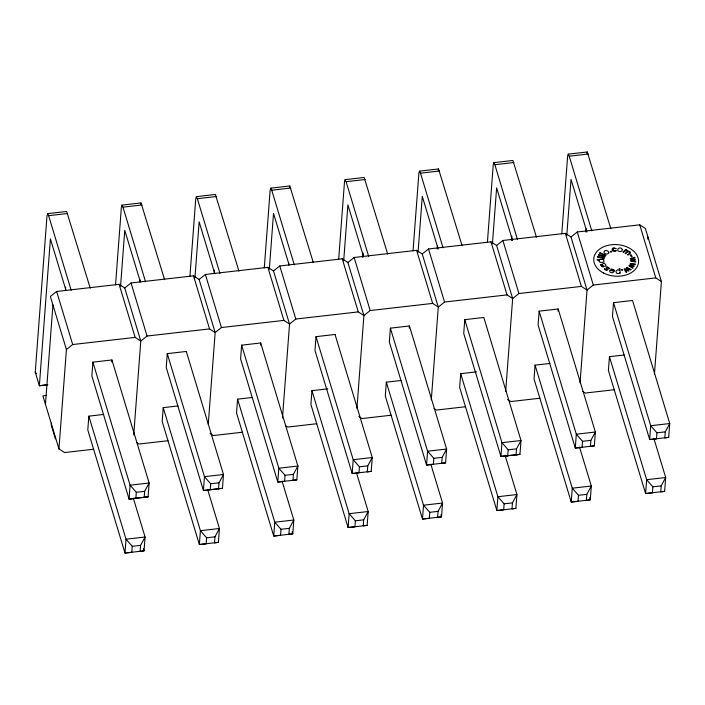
<?xml version="1.0" encoding="UTF-8"?>
<svg xmlns="http://www.w3.org/2000/svg" width="705" height="705" viewBox="0 0 705 705"><rect width="100%" height="100%" fill="white"/><g stroke="black" fill="none" stroke-linecap="round" stroke-linejoin="round"><path stroke-width="1.06" d="M47.817 384.771L39.357 385.741L35.25 372.143L47.006 215.748L47.623 213.633L66.667 211.456L90.231 288.169M45.464 404.326L52.937 304.957M51.456 423.035L51.289 425.212L55.404 438.81L55.563 436.624M65.406 290.381L65.653 287.094M93.65 449.226L64.569 452.548L58.947 448.909L66.411 349.539L50.372 296.47L56.647 291.465L119.119 284.326L124.741 287.966L140.788 341.035L133.73 434.95M88.839 416.153L87.799 429.98L124.988 553.011L131.8 552.341L132.258 546.296L126.028 539.193L88.839 416.153L103.644 414.461M92.893 362.15L91.853 375.968L129.05 499.008L135.862 498.338L136.312 492.284L130.09 485.181L92.893 362.15L111.936 359.973L149.125 483.004L148.085 496.831L144.19 497.386L144.648 491.332L149.134 483.004L130.09 485.181L129.05 499.008L148.085 496.84L129.05 499.008M115.541 284.882L121.375 207.226L121.991 205.111L141.026 202.934L164.6 279.656M111.778 362.097L111.936 359.973M120.564 286.23L124.767 230.323L140.374 281.938M139.766 281.868L139.934 279.673M143.397 548.737L144.031 550.843L124.988 553.02L126.028 539.193L145.071 537.016L140.586 545.344L140.128 551.389L144.031 550.843L145.071 536.99L133.307 498.1M163.207 407.649L162.168 421.475L199.365 544.516L206.177 543.846L206.627 537.792L200.405 530.689L163.207 407.649L178.021 405.957M186.305 351.469L167.261 353.628L166.23 367.472L203.419 490.495L222.454 488.327L223.494 474.474L186.305 351.451M189.918 276.422L195.752 198.766L196.369 196.651L215.413 194.474L238.977 271.187M194.941 277.77L199.145 221.863L214.752 273.478M214.153 273.399L214.399 270.112M208.266 424.269L215.157 332.54L199.118 279.471L193.496 275.831L131.024 282.969L124.741 287.966M210.222 489.816L210.68 483.771L204.459 476.668L167.261 353.628M218.4 542.339L199.365 544.524L200.405 530.689L219.44 528.512L214.954 536.84L214.505 542.894L218.4 542.348L219.44 528.494L207.675 489.605M218.559 488.865L219.008 482.819L223.503 474.491L204.459 476.668L203.419 490.495L222.454 488.318M237.585 399.153L236.545 412.98L273.734 536.02L280.546 535.342L281.004 529.296L274.774 522.193L237.585 399.153L252.39 397.461M241.639 345.15L240.599 358.995L277.796 482.035L284.608 481.356L285.058 475.311L278.836 468.208L241.639 345.168L260.683 342.974L297.871 466.031L293.395 474.359L292.936 480.405L296.831 479.858L297.871 466.014M264.287 267.918L270.13 190.271L270.746 188.147L289.781 185.979L313.346 262.692M260.524 345.115L260.683 342.974M269.319 269.275L273.522 213.368L289.12 264.974M288.521 264.904L288.689 262.709M282.476 417.95L289.535 324.044L273.496 270.967L267.865 267.327L205.393 274.465L199.118 279.471M292.143 531.737L292.778 533.844L273.734 536.02L274.774 522.193L293.818 520.017L289.332 528.345L288.874 534.39L292.778 533.844L293.818 519.999L282.053 481.11M311.954 390.649L310.914 404.476L348.111 527.516L354.923 526.846L355.373 520.792L349.151 513.689L311.954 390.649L327.825 388.843M316.016 336.646L314.976 350.491L352.165 473.531L358.977 472.861L359.435 466.807L353.205 459.704L316.016 336.664L335.051 334.47M338.664 259.422L344.498 181.767L345.115 179.652L364.159 177.475L387.724 254.197M343.696 260.771L347.9 204.864L363.498 256.479M362.811 257.501L363.145 253.113M356.933 408.362L363.912 315.54L347.865 262.471L342.242 258.832L279.77 265.97L273.496 270.967M368.195 511.513L363.701 519.841L363.251 525.895L367.146 525.348L368.186 511.495M371.209 471.354L352.165 473.54L353.205 459.704L372.249 457.527L367.763 465.855L367.305 471.909L371.209 471.363L372.249 457.51L335.051 334.496M386.331 382.172L385.291 395.998L422.48 519.039L429.292 518.36L429.75 512.315L423.52 505.212L386.331 382.172L401.136 380.48M390.385 328.151L389.345 341.995L426.543 465.036L433.355 464.357L433.804 458.312L427.582 451.209L390.385 328.169L409.429 325.974L446.618 449.032L445.578 462.859L441.683 463.405L442.141 457.36L446.626 449.032M413.042 250.901L418.876 173.254L419.493 171.13L438.528 168.953L462.101 245.675M409.27 328.116L409.429 325.974M418.065 252.258L422.269 196.351L438.193 249.015M437.188 248.98L437.435 245.692M431.301 399.858L438.281 307.045L422.242 253.967L416.611 250.328L354.139 257.475L347.865 262.471M430.799 464.128L442.564 503.035L438.078 511.363L437.62 517.408L441.524 516.871L442.564 503.017M460.7 373.676L459.66 387.503L496.858 510.535L503.67 509.865L504.119 503.819L497.897 496.717L460.7 373.676L476.562 371.861M464.762 319.647L463.723 333.474L500.92 456.514L507.723 455.844L508.182 449.79L501.96 442.687L464.762 319.647L483.806 317.47L520.995 440.51L519.955 454.337L500.92 456.514L501.96 442.687L520.995 440.51L516.509 448.838L516.06 454.892L519.955 454.346L500.92 456.523M487.402 242.423L493.236 164.767L493.852 162.652L512.896 160.476L536.461 237.197M492.434 243.78L496.637 187.865L512.553 240.528M511.548 240.502L511.883 236.122M505.679 391.363L512.658 298.541L496.611 245.472L490.988 241.833L428.517 248.971L422.242 253.967M515.893 508.367L496.858 510.543L497.897 496.717L516.932 494.54L512.447 502.868L511.997 508.913L515.893 508.367L516.932 494.522L505.168 455.624M535.077 365.155L534.038 378.982L571.226 502.022L578.038 501.343L578.497 495.298L572.266 488.195L535.077 365.155L549.882 363.463M539.14 311.152L538.082 324.996L575.28 448.036L582.092 447.358L582.541 441.312L576.32 434.209L539.122 311.169L558.175 308.975L595.355 432.033L594.315 445.86L590.42 446.406L590.878 440.361L595.364 432.033L576.32 434.209L575.28 448.036L594.315 445.86M561.779 233.928L567.622 156.272L568.239 154.157L587.274 151.98L610.847 228.693M558.008 311.125L558.175 308.975M566.811 235.276L571.015 179.37L586.939 232.033M585.934 232.007L586.181 228.72M580.048 382.859L587.027 290.046L570.988 236.977L565.357 233.337L502.885 240.475L496.611 245.472M589.636 497.739L590.27 499.845L571.226 502.03L572.266 488.195L591.31 486.018L586.824 494.346L586.366 500.391L590.27 499.854L591.31 486.001L579.545 447.111M609.446 356.66L608.406 370.486L645.604 493.518L652.416 492.848L652.865 486.802L646.644 479.7L609.446 356.66L624.26 354.967M613.509 302.648L612.469 316.501L649.658 439.532L656.47 438.863L656.928 432.817L650.697 425.714L613.509 302.674L632.552 300.48L669.741 423.538L668.701 437.356L664.806 437.911L665.256 431.865L669.75 423.538L650.697 425.714L649.658 439.532L668.701 437.356M647.763 239.154L647.921 236.968M654.425 374.364L661.405 281.542L645.357 228.473L639.735 224.833L577.263 231.971L570.988 236.977M664.639 491.341L645.604 493.526L646.644 479.7L665.679 477.523L661.202 485.851L660.744 491.896L664.639 491.35L665.687 477.497L653.923 438.607M140.621 204.344L141.026 202.934M289.376 187.389L289.781 185.979M438.122 170.372L438.528 168.953M586.868 153.39L587.274 151.98M626.058 250.099L626.472 249.729L625.89 249.385L622.876 252.011L623.537 252.39L625.996 250.495A1.013 0.714 4.3 0 1 626.331 250.451A1.207 0.846 4.3 0 1 626.833 250.531L627.459 251.244L625.185 253.359L625.837 253.747C627.468 250.143 632.676 252.425 627.476 254.708L628.129 255.087L630.42 253.069L630.014 251.703A1.683 1.181 4.3 0 0 628.763 251.403L627.115 250.116A1.798 1.26 4.3 0 0 626.463 250.046L626.119 250.037M631.275 258.858L634.976 257.863L634.852 257.255L630.199 258.62L630.323 259.237L634.086 259.722M66.411 349.539L72.686 344.533L135.166 337.395L140.788 341.035L147.063 336.038L209.535 328.9L215.157 332.54L221.44 327.543L283.912 320.396L289.535 324.044L295.809 319.039L358.281 311.901L363.912 315.54L370.187 310.544L432.658 303.406L438.281 307.045L444.555 302.04L507.027 294.901L512.658 298.541L518.933 293.544L581.405 286.406L587.027 290.046L593.302 285.04L655.773 277.902L661.405 281.542M619.422 273.091L618.99 273.337A1.428 1.005 4.3 0 1 618.47 273.505L617.43 273.469A1.868 1.313 4.3 0 1 616.461 273.011L615.888 271.222L617.333 269.962A1.948 1.366 4.3 0 1 618.091 269.918L619.202 270.359L619.113 268.675L619.942 268.684L620.197 273.399L619.422 273.02M634.209 259.696L630.605 260.612L630.728 261.22L635.804 261.996L635.69 261.423L631.786 260.876L635.39 259.942L635.275 259.343L631.372 258.867M631.09 264.067L635.09 264.587L635.425 264.04L630.314 263.485L629.979 264.031L632.949 265.811M47.623 213.633L48.619 215.668L67.654 213.492M121.991 205.111L122.987 207.155L142.022 204.979M196.369 196.651L197.365 198.695L216.4 196.519M270.746 188.147L271.733 190.191L290.777 188.015M345.115 179.652L346.111 181.696L365.146 179.519M419.493 171.13L420.488 173.174L439.523 170.998M493.852 162.652L494.848 164.697L513.883 162.52M568.239 154.157L569.226 156.193L588.27 154.025M47.438 384.71L39.357 385.741L50.407 238.845L66.006 290.451M46.177 395.461L42.899 395.84L58.947 448.909M168.028 440.722L138.938 444.044L136.532 442.484M242.397 432.227L213.315 435.549L210.099 433.469M316.774 423.723L287.684 427.054L285.278 425.494M391.143 415.227L362.062 418.55L358.845 416.47M465.52 406.732L436.439 410.054L434.024 408.495M539.889 398.228L510.808 401.55L507.591 399.471M614.266 389.733L585.185 393.055L582.771 391.495M297.871 466.031L278.836 468.208L277.796 482.035L296.831 479.858M446.618 449.032L427.582 451.209L426.543 465.036L445.578 462.859M210.68 483.771L219.008 482.819M136.312 492.284L144.648 491.332M285.058 475.311L293.395 474.359M359.435 466.807L367.763 465.855M433.804 458.312L442.141 457.36M508.182 449.79L516.509 448.838M582.541 441.312L590.878 440.361M656.928 432.817L665.256 431.865M442.564 503.035L423.52 505.212L422.48 519.039L441.524 516.862L440.881 514.756M132.258 546.296L140.586 545.344M206.627 537.792L214.954 536.84M281.004 529.296L289.332 528.345M355.373 520.792L363.701 519.841M429.75 512.315L438.078 511.363M504.119 503.819L512.447 502.868M578.497 495.298L586.824 494.346M652.865 486.802L661.202 485.851M367.146 525.34L348.111 527.525L349.151 513.689L368.186 511.513L356.43 472.606M633.081 265.829L629.221 265.283L628.886 265.829L632.817 268.323L633.125 267.812L630.076 265.926L633.945 266.472L634.28 265.926L631.169 264.111M627.935 270.385L624.762 268.667L624.101 269.037L626.093 272.456L626.71 272.112L625.124 269.504L628.322 271.214L628.975 270.852L627.388 268.42M35.25 372.143L36.634 373.72M627.256 268.217L630.578 269.953L631.239 269.592L626.921 267.459L626.26 267.829L627.829 270.323M639.735 224.833L655.773 277.902M569.226 156.193L591.803 230.87M577.263 231.971L593.302 285.04M565.357 233.337L581.405 286.406M494.848 164.697L517.417 239.374M502.885 240.475L518.933 293.544M490.988 241.833L507.027 294.901M420.488 173.174L443.057 247.852M428.517 248.971L444.555 302.04M416.611 250.328L432.658 303.406M346.111 181.696L368.68 256.373M354.139 257.475L370.187 310.544M342.242 258.832L358.281 311.901M271.733 190.191L294.311 264.868M279.77 265.97L295.809 319.039M267.865 267.327L283.912 320.396M197.365 198.695L219.934 273.364M205.393 274.465L221.44 327.543M193.496 275.831L209.535 328.9M122.987 207.155L145.556 281.833M131.024 282.969L147.063 336.038M119.119 284.326L135.166 337.395M48.619 215.668L71.187 290.345M56.647 291.465L72.686 344.533M604.467 268.746L604.916 269.583A3.322 2.335 4.3 0 0 605.436 269.971L605.586 270.05A2.388 1.674 4.3 0 0 606.044 270.244L606.194 270.279A1.348 0.952 4.3 0 0 607.067 270.297A1.234 0.864 4.3 0 0 607.49 270.13L607.692 269.98A1.234 0.864 4.3 0 0 607.886 269.654L606.705 267.486L608.151 267.583L609.111 269.072L609.42 268.164L607.234 266.737A1.463 1.022 4.3 0 0 606.591 266.798C604.987 269.345 609.085 270.694 604.467 268.746M612.989 249.103L613.465 250.513L614.954 250.874A1.128 0.793 4.3 0 0 615.474 250.627C619.307 249.905 610.733 253.633 612.319 248.583A1.798 1.269 4.3 0 1 612.848 248.098A2.353 1.657 4.3 0 1 613.65 247.825L616.161 248.706L615.007 248.46A1.031 0.723 4.3 0 0 614.302 248.257L612.989 249.103M600.642 264.904L602.079 266.737L603.392 266.834L601.673 265.741L601.797 264.763L603.727 266.005A2 1.41 4.3 0 0 604.123 266.217A1.322 0.934 4.3 0 0 604.423 266.314A1.445 1.013 4.3 0 0 604.916 266.349C607.833 265.618 604.009 263.617 604.326 263.071A1.833 1.287 4.3 0 1 603.824 263.37L600.642 264.904M613.482 270.614C613.183 272.077 608.626 268.49 609.79 271.654A2.036 1.428 4.3 0 0 610.653 272.377L611.552 272.641A2.089 1.472 4.3 0 0 612.865 272.544C618.47 269.178 607.719 268.429 611.535 269.618A1.172 0.82 4.3 0 1 612.125 269.548L613.482 270.614M608.767 252.531L608.679 252.945A2.379 1.674 4.3 0 1 608.248 253.5L607.252 254.003A2.071 1.454 4.3 0 1 605.921 254.012C601.955 253.43 604.608 248.909 607.428 250.91A4.538 3.19 4.3 0 1 608.389 251.667L608.565 251.896A2.018 1.419 4.3 0 1 608.767 252.531M599.074 260.735L599.1 261.238A1.948 1.366 4.3 0 0 599.647 261.96C601.065 263.37 605.947 261.934 603.339 259.978L603.903 259.422L597.144 259.511L597.205 260.101L599.629 260.066A1.613 1.137 4.3 0 0 599.276 260.348L599.074 260.735M622.321 249.64L621.907 250.83A2.018 1.419 4.3 0 1 621.308 251.288L620.77 251.465A2.379 1.674 4.3 0 1 619.862 251.518L618.664 251.227A2.071 1.454 4.3 0 1 617.809 250.469C616.681 247.561 622.074 246.909 622.321 249.64M597.699 256.664L597.514 257.228L598.448 257.413L598.633 256.849L597.699 256.664M599.523 257.025L599.338 257.589L604.123 258.541L604.308 257.977L599.523 257.025M598.668 254.62L598.378 255.157L604.714 257.096L605.005 256.567L598.668 254.62M600.008 252.795L599.602 253.298L605.542 255.827L605.947 255.325L600.008 252.795M611.129 251.297L610.292 251.57L610.724 252.179L611.57 251.905L611.129 251.297M631.01 254.893L630.27 255.131L631.433 256.787L632.182 256.541L631.01 254.893M622.303 269.521L621.413 269.715L621.74 270.359L622.63 270.156L622.303 269.521M603.559 273.02A22.463 15.801 4.3 0 0 638.527 262.392A22.463 15.801 4.3 0 0 606.37 245.789A22.463 15.801 4.3 0 0 603.559 273.02"/></g></svg>
